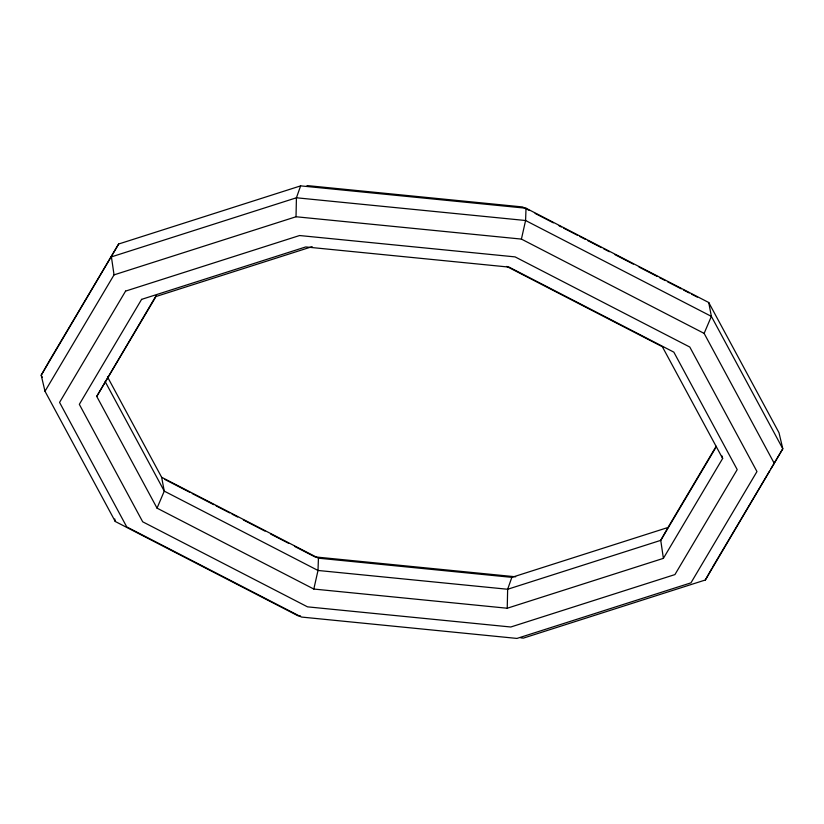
<?xml version="1.0" encoding="UTF-8"?>
<svg xmlns="http://www.w3.org/2000/svg" width="824" height="824" viewBox="0 0 824 824"><rect width="100%" height="100%" fill="white"/><g stroke="black" fill="none" stroke-linecap="round" stroke-linejoin="round"><path stroke-width="1.24" d="M300.533 616.022L297.979 615.775L115.257 521.479L45.001 391.276L114.042 274.876L296.022 216.753L296.424 197.781L300.636 185.874L526.021 208.225L708.743 302.521L778.999 432.724L782.8 448.771L705.344 579.993L523.364 638.126L520.809 637.869M156.066 295.744L96.738 396.406L157.034 508.14L313.82 589.047L507.234 608.236L507.646 589.263L511.848 577.356L668.006 527.484L716.19 446.258M107.45 376.815L161.638 477.271L318.435 558.178L318.002 570.466L313.82 589.047M526.021 208.225L525.588 220.513L521.417 239.094L704.129 333.39L774.385 463.603M157.034 508.14L164.264 491.125L161.638 477.271M704.129 333.39L711.37 316.375L708.743 302.521M300.636 185.874L118.656 244.007L41.2 375.229L45.001 391.276M668.006 527.484L660.745 540.359L663.392 558.353L507.234 608.236M705.344 579.993L711.998 568.189M118.656 244.007L49.615 360.397L41.2 375.229L42.426 377.495M96.738 396.406L155.993 296.516L312.152 246.644M716.231 446.824L660.745 540.359L507.646 589.263L318.002 570.466L164.264 491.125L105.153 381.574M663.392 558.353L722.648 458.463L722.061 456.002M712.595 567.118L769.678 470.895M770.986 468.681L782.8 448.771L711.37 316.375L525.588 220.513L296.424 197.781L111.405 256.882L114.042 274.876M307.043 185.575L522.55 206.948L529.41 210.481M296.022 216.753L521.417 239.094M515.7 576.8L314.964 556.9L294.508 546.343M318.435 558.178L511.848 577.356M535.116 213.426L553.388 222.851M559.094 225.797L561.381 226.981M563.657 228.155L577.366 235.231M579.643 236.406L585.359 239.351M587.646 240.536L601.345 247.602M603.631 248.786L609.338 251.732M615.044 254.678L633.316 264.102M639.022 267.048L657.294 276.473M659.581 277.657L665.287 280.603M667.574 281.777L681.273 288.853M683.559 290.027L689.266 292.973M691.552 294.158L697.259 297.103M506.698 266.409L662.362 346.729L722.648 458.463M164.934 479.475L189.942 492.381M192.219 493.555L213.807 504.7M216.084 505.874L229.721 512.909M231.997 514.083L237.673 517.019M243.358 519.944L264.957 531.089M270.643 534.024L288.822 543.407M114.773 518.966L115.257 521.479M125.588 291.099L59.565 402.4L126.742 526.897L301.45 617.052L516.957 638.425L690.955 582.846L756.968 471.555L689.801 347.048L515.093 256.892L299.576 235.53L125.588 291.099M141.604 299.369L79.331 404.357L142.696 521.798L307.496 606.845L510.798 627.002L674.928 574.586L737.212 469.598L673.836 352.147L509.036 267.1L305.735 246.942L141.604 299.369"/></g></svg>
